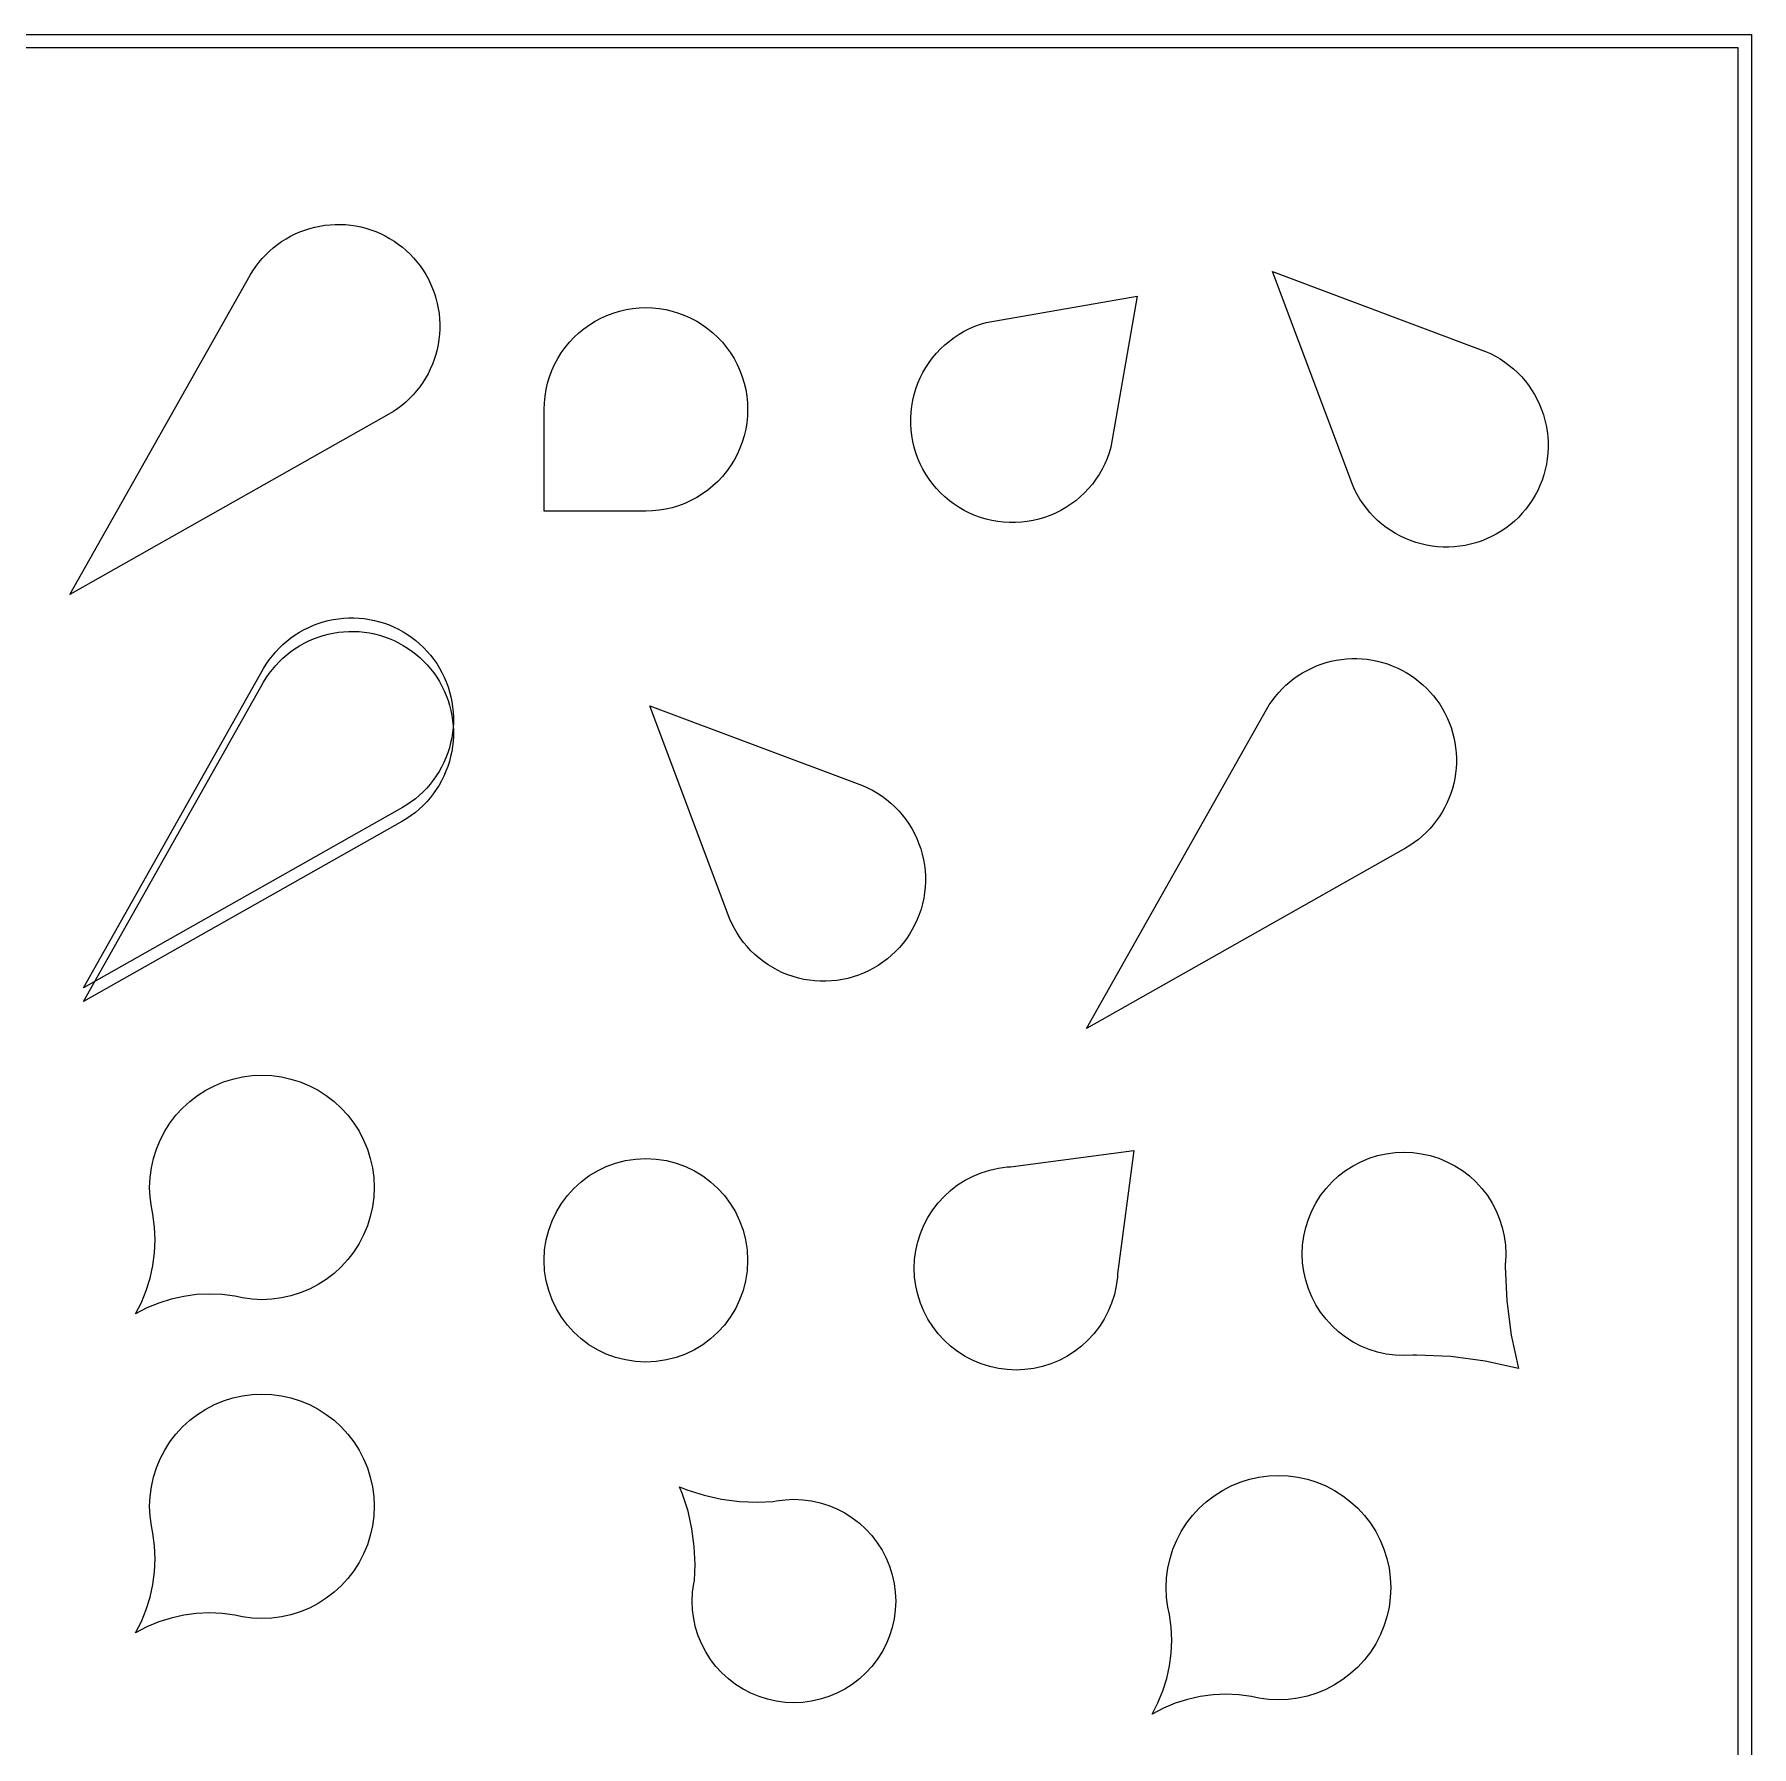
# Model space of a CAD drawing. Extents: x -12 to 12, y -12 to 12.
# Drawn here: x -0.66 to 12, y -0.62 to 12 of the extents above; entities that cross this region are included whole.
import ezdxf

# ---------------------------------------------------------------- set-up
doc = ezdxf.new("R2010")
doc.units = 0
doc.layers.add('mask', color=2, linetype='CONTINUOUS')

msp = doc.modelspace()

# ---------------------------------------------------------------- linework, layer by layer
at = {"layer": 'mask', "linetype": 'CONTINUOUS'}
for points in [[(-11, 11.9), (-11, 12), (12, 12), (12, -12), (-12, -12), (-12, 12), (-11, 12), (-11, 11.9), (-11.9, 11.9), (-11.9, -11.9), (11.9, -11.9), (11.9, 11.9), (-11, 11.9)], [(2.160284, 9.372107), (2.135233, 9.343333), (2.108749, 9.315869), (2.080904, 9.289789), (2.051768, 9.26516), (2.021416, 9.242045), (1.989927, 9.220504), (1.957382, 9.200594), (-0.395162, 7.87194), (0.933492, 10.224485), (0.953401, 10.257029), (0.974942, 10.288518), (0.998057, 10.318871), (1.022686, 10.348007), (1.048767, 10.375852), (1.076231, 10.402335), (1.105005, 10.427386), (1.135017, 10.450941), (1.16619, 10.472937), (1.198441, 10.493319), (1.231687, 10.512033), (1.265844, 10.529031), (1.30082, 10.544271), (1.336527, 10.557709), (1.372871, 10.569314), (1.409757, 10.579054), (1.447092, 10.586906), (1.484778, 10.592846), (1.522719, 10.596862), (1.560813, 10.598942), (1.598964, 10.599081), (1.637075, 10.597278), (1.675042, 10.593539), (1.71277, 10.587872), (1.750161, 10.580294), (1.78712, 10.570821), (1.823546, 10.559482), (1.859349, 10.546302), (1.894437, 10.531319), (1.928715, 10.51457), (1.962097, 10.496098), (1.994494, 10.475951), (2.025826, 10.454182), (2.056009, 10.430847), (2.084967, 10.406005), (2.112621, 10.379724), (2.138902, 10.352069), (2.163744, 10.323112), (2.18708, 10.292929), (2.208849, 10.261597), (2.228996, 10.229199), (2.247467, 10.195817), (2.264217, 10.161539), (2.2792, 10.126452), (2.292379, 10.090649), (2.303718, 10.054222), (2.313192, 10.017264), (2.320769, 9.979873), (2.326437, 9.942145), (2.330176, 9.904177), (2.331978, 9.866067), (2.331839, 9.827916), (2.32976, 9.789821), (2.325744, 9.751881), (2.319804, 9.714195), (2.311952, 9.676859), (2.302212, 9.639973), (2.290606, 9.603629), (2.277169, 9.567922), (2.261929, 9.532946), (2.244931, 9.49879), (2.226216, 9.465543), (2.205834, 9.433292), (2.183839, 9.40212), (2.160284, 9.372107)], [(2.160284, 9.372107), (2.135233, 9.343333), (2.108749, 9.315869), (2.080904, 9.289789), (2.051768, 9.26516), (2.021416, 9.242045), (1.989927, 9.220504), (1.957382, 9.200594), (-0.395162, 7.87194), (0.933492, 10.224485), (0.953401, 10.257029), (0.974942, 10.288518), (0.998057, 10.318871), (1.022686, 10.348007), (1.048767, 10.375852), (1.076231, 10.402335), (1.105005, 10.427386), (1.135017, 10.450941), (1.16619, 10.472937), (1.198441, 10.493319), (1.231687, 10.512033), (1.265844, 10.529031), (1.30082, 10.544271), (1.336527, 10.557709), (1.372871, 10.569314), (1.409757, 10.579054), (1.447092, 10.586906), (1.484778, 10.592846), (1.522719, 10.596862), (1.560813, 10.598942), (1.598964, 10.599081), (1.637075, 10.597278), (1.675042, 10.593539), (1.71277, 10.587872), (1.750161, 10.580294), (1.78712, 10.570821), (1.823546, 10.559482), (1.859349, 10.546302), (1.894437, 10.531319), (1.928715, 10.51457), (1.962097, 10.496098), (1.994494, 10.475951), (2.025826, 10.454182), (2.056009, 10.430847), (2.084967, 10.406005), (2.112621, 10.379724), (2.138902, 10.352069), (2.163744, 10.323112), (2.18708, 10.292929), (2.208849, 10.261597), (2.228996, 10.229199), (2.247467, 10.195817), (2.264217, 10.161539), (2.2792, 10.126452), (2.292379, 10.090649), (2.303718, 10.054222), (2.313192, 10.017264), (2.320769, 9.979873), (2.326437, 9.942145), (2.330176, 9.904177), (2.331978, 9.866067), (2.331839, 9.827916), (2.32976, 9.789821), (2.325744, 9.751881), (2.319804, 9.714195), (2.311952, 9.676859), (2.302212, 9.639973), (2.290606, 9.603629), (2.277169, 9.567922), (2.261929, 9.532946), (2.244931, 9.49879), (2.226216, 9.465543), (2.205834, 9.433292), (2.183839, 9.40212), (2.160284, 9.372107)], [(9.274504, 8.390336), (9.243603, 8.417136), (9.214209, 8.445581), (9.186409, 8.475587), (9.160285, 8.507062), (9.135918, 8.539915), (9.113375, 8.574048), (9.092729, 8.609359), (9.074037, 8.645743), (9.057357, 8.683089), (8.469752, 10.250746), (10.037408, 9.663141), (10.074755, 9.64646), (10.111139, 9.627769), (10.14645, 9.607122), (10.180583, 9.58458), (10.213435, 9.560213), (10.244912, 9.53409), (10.274917, 9.506289), (10.303361, 9.476895), (10.330162, 9.445994), (10.355239, 9.413678), (10.378516, 9.380043), (10.399924, 9.345189), (10.419401, 9.309219), (10.436888, 9.272243), (10.452333, 9.234365), (10.465692, 9.195704), (10.476923, 9.156372), (10.485992, 9.116485), (10.492874, 9.076165), (10.497548, 9.03553), (10.5, 8.994697), (10.500221, 8.953796), (10.498213, 8.91294), (10.493981, 8.872255), (10.487537, 8.831862), (10.478901, 8.79188), (10.468098, 8.752427), (10.455161, 8.713625), (10.440128, 8.675583), (10.423045, 8.638417), (10.403958, 8.602239), (10.38293, 8.567154), (10.360019, 8.533269), (10.335295, 8.500682), (10.308831, 8.469492), (10.280707, 8.439791), (10.251006, 8.411667), (10.219815, 8.385203), (10.187229, 8.36048), (10.153342, 8.337568), (10.118259, 8.316541), (10.08208, 8.297453), (10.044915, 8.28037), (10.006872, 8.265336), (9.96807, 8.252398), (9.928618, 8.241596), (9.888635, 8.232961), (9.848241, 8.226515), (9.807558, 8.222283), (9.766702, 8.220275), (9.725799, 8.220498), (9.684968, 8.22295), (9.644332, 8.227623), (9.604012, 8.234505), (9.564125, 8.243576), (9.524794, 8.254805), (9.486131, 8.268163), (9.448255, 8.28361), (9.411279, 8.301096), (9.375309, 8.320574), (9.340455, 8.341983), (9.30682, 8.365258), (9.274504, 8.390336)], [(5.992242, 9.649686), (6.022185, 9.681439), (6.053923, 9.711398), (6.08735, 9.73946), (6.122351, 9.765531), (6.158809, 9.789525), (6.196601, 9.811357), (6.235597, 9.830956), (6.275668, 9.848254), (6.316675, 9.863195), (6.358483, 9.875727), (7.472176, 10.07018), (7.277722, 8.956487), (7.265191, 8.91468), (7.25025, 8.873672), (7.232952, 8.833602), (7.213353, 8.794605), (7.19152, 8.756813), (7.167527, 8.720356), (7.141456, 8.685356), (7.113393, 8.651927), (7.083435, 8.62019), (7.051681, 8.590246), (7.018241, 8.5622), (6.983227, 8.536145), (6.946758, 8.512168), (6.908955, 8.490353), (6.86995, 8.470774), (6.829872, 8.453494), (6.788856, 8.438574), (6.747044, 8.426063), (6.704573, 8.416006), (6.661591, 8.408433), (6.61824, 8.403372), (6.574669, 8.40084), (6.531025, 8.400844), (6.487454, 8.403387), (6.444106, 8.408459), (6.401124, 8.416042), (6.358657, 8.426111), (6.316847, 8.438631), (6.275835, 8.453561), (6.235761, 8.47085), (6.19676, 8.49044), (6.158963, 8.512263), (6.122499, 8.536248), (6.087492, 8.562311), (6.054058, 8.590367), (6.022312, 8.620316), (5.992362, 8.652062), (5.964307, 8.685496), (5.938243, 8.720503), (5.914259, 8.756968), (5.892435, 8.794764), (5.872845, 8.833766), (5.855557, 8.873841), (5.840626, 8.914851), (5.828106, 8.956661), (5.818037, 8.999128), (5.810454, 9.04211), (5.805383, 9.085458), (5.80284, 9.129029), (5.802835, 9.172674), (5.805368, 9.216245), (5.810428, 9.259595), (5.818001, 9.302578), (5.828059, 9.34505), (5.840569, 9.38686), (5.85549, 9.427877), (5.87277, 9.467954), (5.892349, 9.50696), (5.914164, 9.544762), (5.93814, 9.581231), (5.964195, 9.616245), (5.992242, 9.649686)], [(3.899824, 8.487117), (3.850772, 8.485511), (3.100772, 8.485511), (3.100772, 9.235511), (3.102378, 9.284562), (3.107188, 9.333405), (3.115183, 9.381828), (3.126328, 9.429624), (3.140574, 9.476591), (3.157862, 9.522524), (3.178117, 9.567227), (3.201253, 9.610511), (3.22717, 9.652188), (3.255757, 9.692082), (3.286892, 9.730019), (3.320442, 9.76584), (3.356263, 9.79939), (3.394201, 9.830526), (3.434094, 9.859113), (3.475772, 9.885029), (3.519055, 9.908166), (3.563759, 9.92842), (3.609692, 9.945709), (3.656658, 9.959955), (3.704454, 9.971099), (3.752877, 9.979095), (3.80172, 9.983904), (3.850772, 9.985511), (3.899824, 9.983904), (3.948667, 9.979095), (3.99709, 9.971099), (4.044886, 9.959955), (4.091852, 9.945709), (4.137785, 9.92842), (4.182489, 9.908166), (4.225772, 9.885029), (4.26745, 9.859113), (4.307343, 9.830526), (4.345281, 9.79939), (4.381102, 9.76584), (4.414652, 9.730019), (4.445787, 9.692082), (4.474374, 9.652188), (4.500291, 9.610511), (4.523427, 9.567227), (4.543682, 9.522524), (4.56097, 9.476591), (4.575216, 9.429624), (4.586361, 9.381828), (4.594356, 9.333405), (4.599166, 9.284562), (4.600772, 9.235511), (4.599166, 9.186459), (4.594356, 9.137616), (4.586361, 9.089192), (4.575216, 9.041396), (4.56097, 8.99443), (4.543682, 8.948498), (4.523427, 8.903794), (4.500291, 8.860511), (4.474374, 8.818832), (4.445787, 8.778939), (4.414652, 8.741001), (4.381102, 8.705181), (4.345281, 8.67163), (4.307343, 8.640496), (4.26745, 8.611909), (4.225772, 8.585992), (4.182489, 8.562855), (4.137785, 8.542601), (4.091852, 8.525313), (4.044886, 8.511067), (3.99709, 8.499921), (3.948667, 8.491926), (3.899824, 8.487117)], [(2.260284, 6.472107), (2.235233, 6.443333), (2.208749, 6.415869), (2.180904, 6.389789), (2.151768, 6.36516), (2.121416, 6.342045), (2.089927, 6.320504), (2.057382, 6.300594), (-0.295162, 4.97194), (1.033492, 7.324485), (1.053401, 7.357029), (1.074942, 7.388518), (1.098057, 7.418871), (1.122686, 7.448007), (1.148767, 7.475852), (1.176231, 7.502335), (1.205005, 7.527386), (1.235017, 7.550941), (1.26619, 7.572937), (1.298441, 7.593319), (1.331687, 7.612033), (1.365844, 7.629031), (1.40082, 7.644271), (1.436527, 7.657709), (1.472871, 7.669314), (1.509757, 7.679054), (1.547092, 7.686906), (1.584778, 7.692846), (1.622719, 7.696862), (1.660813, 7.698942), (1.698964, 7.699081), (1.737075, 7.697278), (1.775042, 7.693539), (1.81277, 7.687872), (1.850161, 7.680294), (1.88712, 7.670821), (1.923546, 7.659482), (1.959349, 7.646302), (1.994437, 7.631319), (2.028715, 7.61457), (2.062097, 7.596098), (2.094494, 7.575951), (2.125826, 7.554182), (2.156009, 7.530847), (2.184967, 7.506005), (2.212621, 7.479724), (2.238902, 7.452069), (2.263744, 7.423112), (2.28708, 7.392929), (2.308849, 7.361597), (2.328996, 7.329199), (2.347467, 7.295817), (2.364217, 7.261539), (2.3792, 7.226452), (2.392379, 7.190649), (2.403718, 7.154222), (2.413192, 7.117264), (2.420769, 7.079873), (2.426437, 7.042145), (2.430176, 7.004177), (2.431978, 6.966067), (2.431839, 6.927916), (2.42976, 6.889821), (2.425744, 6.851881), (2.419804, 6.814195), (2.411952, 6.776859), (2.402212, 6.739973), (2.390606, 6.703629), (2.377169, 6.667922), (2.361929, 6.632946), (2.344931, 6.59879), (2.326216, 6.565543), (2.305834, 6.533292), (2.283839, 6.50212), (2.260284, 6.472107)], [(2.260284, 6.372107), (2.235233, 6.343333), (2.208749, 6.315869), (2.180904, 6.289789), (2.151768, 6.26516), (2.121416, 6.242045), (2.089927, 6.220504), (2.057382, 6.200594), (-0.295162, 4.87194), (1.033492, 7.224485), (1.053401, 7.257029), (1.074942, 7.288518), (1.098057, 7.318871), (1.122686, 7.348007), (1.148767, 7.375852), (1.176231, 7.402335), (1.205005, 7.427386), (1.235017, 7.450941), (1.26619, 7.472937), (1.298441, 7.493319), (1.331687, 7.512033), (1.365844, 7.529031), (1.40082, 7.544271), (1.436527, 7.557709), (1.472871, 7.569314), (1.509757, 7.579054), (1.547092, 7.586906), (1.584778, 7.592846), (1.622719, 7.596862), (1.660813, 7.598942), (1.698964, 7.599081), (1.737075, 7.597278), (1.775042, 7.593539), (1.81277, 7.587872), (1.850161, 7.580294), (1.88712, 7.570821), (1.923546, 7.559482), (1.959349, 7.546302), (1.994437, 7.531319), (2.028715, 7.51457), (2.062097, 7.496098), (2.094494, 7.475951), (2.125826, 7.454182), (2.156009, 7.430847), (2.184967, 7.406005), (2.212621, 7.379724), (2.238902, 7.352069), (2.263744, 7.323112), (2.28708, 7.292929), (2.308849, 7.261597), (2.328996, 7.229199), (2.347467, 7.195817), (2.364217, 7.161539), (2.3792, 7.126452), (2.392379, 7.090649), (2.403718, 7.054222), (2.413192, 7.017264), (2.420769, 6.979873), (2.426437, 6.942145), (2.430176, 6.904177), (2.431978, 6.866067), (2.431839, 6.827916), (2.42976, 6.789821), (2.425744, 6.751881), (2.419804, 6.714195), (2.411952, 6.676859), (2.402212, 6.639973), (2.390606, 6.603629), (2.377169, 6.567922), (2.361929, 6.532946), (2.344931, 6.49879), (2.326216, 6.465543), (2.305834, 6.433292), (2.283839, 6.40212), (2.260284, 6.372107)], [(9.652247, 6.172107), (9.627195, 6.143333), (9.600711, 6.115869), (9.572866, 6.089789), (9.543731, 6.06516), (9.513378, 6.042045), (9.481889, 6.020504), (9.449345, 6.000594), (7.0968, 4.67194), (8.425455, 7.024485), (8.445363, 7.057029), (8.466905, 7.088518), (8.49002, 7.118871), (8.514648, 7.148007), (8.540729, 7.175852), (8.568193, 7.202335), (8.596967, 7.227386), (8.626979, 7.250941), (8.658152, 7.272937), (8.690404, 7.293319), (8.72365, 7.312033), (8.757806, 7.329031), (8.792782, 7.344271), (8.828489, 7.357709), (8.864833, 7.369314), (8.90172, 7.379054), (8.939054, 7.386906), (8.976741, 7.392846), (9.014682, 7.396862), (9.052775, 7.398942), (9.090927, 7.399081), (9.129038, 7.397278), (9.167005, 7.393539), (9.204733, 7.387872), (9.242123, 7.380294), (9.279082, 7.370821), (9.315508, 7.359482), (9.351311, 7.346302), (9.386399, 7.331319), (9.420678, 7.31457), (9.454059, 7.296098), (9.486456, 7.275951), (9.517788, 7.254182), (9.547971, 7.230847), (9.57693, 7.206005), (9.604584, 7.179724), (9.630864, 7.152069), (9.655707, 7.123112), (9.679042, 7.092929), (9.700812, 7.061597), (9.720959, 7.029199), (9.739429, 6.995817), (9.75618, 6.961539), (9.771163, 6.926452), (9.784342, 6.890649), (9.79568, 6.854222), (9.805155, 6.817264), (9.812731, 6.779873), (9.818399, 6.742145), (9.822138, 6.704177), (9.823941, 6.666067), (9.823802, 6.627916), (9.821722, 6.589821), (9.817706, 6.551881), (9.811766, 6.514195), (9.803914, 6.476859), (9.794175, 6.439973), (9.782568, 6.403629), (9.769132, 6.367922), (9.753891, 6.332946), (9.736894, 6.29879), (9.718179, 6.265543), (9.697797, 6.233292), (9.675802, 6.20212), (9.652247, 6.172107)], [(4.684887, 5.190335), (4.653986, 5.217136), (4.624592, 5.245582), (4.596792, 5.275587), (4.570668, 5.307062), (4.546301, 5.339914), (4.523758, 5.374047), (4.503112, 5.409358), (4.48442, 5.445742), (4.46774, 5.48309), (3.880135, 7.050745), (5.447791, 6.46314), (5.485138, 6.44646), (5.521522, 6.42777), (5.556833, 6.407122), (5.590966, 6.384581), (5.623818, 6.360213), (5.655295, 6.33409), (5.6853, 6.30629), (5.713744, 6.276896), (5.740545, 6.245995), (5.765622, 6.213678), (5.788899, 6.180042), (5.810307, 6.145188), (5.829784, 6.109218), (5.847271, 6.072242), (5.862716, 6.034365), (5.876075, 5.995704), (5.887306, 5.956372), (5.896375, 5.916486), (5.903257, 5.876164), (5.907931, 5.835529), (5.910383, 5.794697), (5.910604, 5.753795), (5.908596, 5.712941), (5.904364, 5.672256), (5.89792, 5.631862), (5.889284, 5.591881), (5.878481, 5.552428), (5.865544, 5.513625), (5.850511, 5.475582), (5.833428, 5.438417), (5.814341, 5.40224), (5.793313, 5.367154), (5.770402, 5.33327), (5.745678, 5.300682), (5.719214, 5.269493), (5.69109, 5.23979), (5.661389, 5.211666), (5.630198, 5.185202), (5.597612, 5.16048), (5.563725, 5.137568), (5.528642, 5.116541), (5.492463, 5.097454), (5.455298, 5.080369), (5.417255, 5.065335), (5.378453, 5.052398), (5.339001, 5.041596), (5.299018, 5.03296), (5.258624, 5.026516), (5.217941, 5.022284), (5.177085, 5.020276), (5.136182, 5.020498), (5.095351, 5.02295), (5.054715, 5.027623), (5.014395, 5.034505), (4.974508, 5.043576), (4.935177, 5.054805), (4.896514, 5.068163), (4.858638, 5.083609), (4.821662, 5.101096), (4.785692, 5.120573), (4.750838, 5.141983), (4.717203, 5.165259), (4.684887, 5.190335)], [(0.260412, 2.6486), (0.172397, 2.612144), (0.088763, 2.568606), (0.132301, 2.65224), (0.168757, 2.740255), (0.197404, 2.831112), (0.218024, 2.92412), (0.230458, 3.018571), (0.234614, 3.113746), (0.230458, 3.208921), (0.218159, 3.302349), (0.206053, 3.356955), (0.196633, 3.42851), (0.193485, 3.500612), (0.196633, 3.572714), (0.206053, 3.644269), (0.221674, 3.714729), (0.243375, 3.78356), (0.270995, 3.850237), (0.30432, 3.914254), (0.343097, 3.975123), (0.387032, 4.03238), (0.43579, 4.08559), (0.489001, 4.134349), (0.546258, 4.178284), (0.607127, 4.217061), (0.671144, 4.250386), (0.737821, 4.278005), (0.806652, 4.299707), (0.877112, 4.315328), (0.948667, 4.324748), (1.020769, 4.327896), (1.092871, 4.324748), (1.164426, 4.315328), (1.234886, 4.299707), (1.303717, 4.278005), (1.370394, 4.250386), (1.434411, 4.217061), (1.49528, 4.178284), (1.552537, 4.134349), (1.605747, 4.08559), (1.654506, 4.03238), (1.698441, 3.975123), (1.737218, 3.914254), (1.770543, 3.850237), (1.798162, 3.78356), (1.819864, 3.714729), (1.835485, 3.644269), (1.844905, 3.572714), (1.848053, 3.500612), (1.844905, 3.42851), (1.835485, 3.356955), (1.819864, 3.286495), (1.798162, 3.217664), (1.770544, 3.150986), (1.737218, 3.08697), (1.698441, 3.026101), (1.654506, 2.968844), (1.605747, 2.915633), (1.552537, 2.866875), (1.49528, 2.82294), (1.434411, 2.784163), (1.370395, 2.750837), (1.303717, 2.723218), (1.234886, 2.701517), (1.164426, 2.685896), (1.092871, 2.676476), (1.020769, 2.673328), (0.948667, 2.676476), (0.877112, 2.685896), (0.822506, 2.698002), (0.729078, 2.710301), (0.633903, 2.714457), (0.538728, 2.710301), (0.444277, 2.697866), (0.351269, 2.677247), (0.260412, 2.6486)], [(0.260412, 2.6486), (0.172397, 2.612144), (0.088763, 2.568606), (0.132301, 2.65224), (0.168757, 2.740255), (0.197404, 2.831112), (0.218024, 2.92412), (0.230458, 3.018571), (0.234614, 3.113746), (0.230458, 3.208921), (0.218159, 3.302349), (0.206053, 3.356955), (0.196633, 3.42851), (0.193485, 3.500612), (0.196633, 3.572714), (0.206053, 3.644269), (0.221674, 3.714729), (0.243375, 3.78356), (0.270995, 3.850237), (0.30432, 3.914254), (0.343097, 3.975123), (0.387032, 4.03238), (0.43579, 4.08559), (0.489001, 4.134349), (0.546258, 4.178284), (0.607127, 4.217061), (0.671144, 4.250386), (0.737821, 4.278005), (0.806652, 4.299707), (0.877112, 4.315328), (0.948667, 4.324748), (1.020769, 4.327896), (1.092871, 4.324748), (1.164426, 4.315328), (1.234886, 4.299707), (1.303717, 4.278005), (1.370394, 4.250386), (1.434411, 4.217061), (1.49528, 4.178284), (1.552537, 4.134349), (1.605747, 4.08559), (1.654506, 4.03238), (1.698441, 3.975123), (1.737218, 3.914254), (1.770543, 3.850237), (1.798162, 3.78356), (1.819864, 3.714729), (1.835485, 3.644269), (1.844905, 3.572714), (1.848053, 3.500612), (1.844905, 3.42851), (1.835485, 3.356955), (1.819864, 3.286495), (1.798162, 3.217664), (1.770544, 3.150986), (1.737218, 3.08697), (1.698441, 3.026101), (1.654506, 2.968844), (1.605747, 2.915633), (1.552537, 2.866875), (1.49528, 2.82294), (1.434411, 2.784163), (1.370395, 2.750837), (1.303717, 2.723218), (1.234886, 2.701517), (1.164426, 2.685896), (1.092871, 2.676476), (1.020769, 2.673328), (0.948667, 2.676476), (0.877112, 2.685896), (0.822506, 2.698002), (0.729078, 2.710301), (0.633903, 2.714457), (0.538728, 2.710301), (0.444277, 2.697866), (0.351269, 2.677247), (0.260412, 2.6486)], [(6.538891, 3.65284), (6.538888, 3.652843), (7.446375, 3.772315), (7.326903, 2.864828), (7.3269, 2.864831), (7.325781, 2.839209), (7.31724, 2.774339), (7.303079, 2.710461), (7.283405, 2.64806), (7.258365, 2.587611), (7.228154, 2.529575), (7.192999, 2.474392), (7.153168, 2.422484), (7.108965, 2.374245), (7.060725, 2.330041), (7.008817, 2.290211), (6.953635, 2.255056), (6.895598, 2.224844), (6.83515, 2.199805), (6.772749, 2.180131), (6.708871, 2.165969), (6.644001, 2.157429), (6.578635, 2.154575), (6.513269, 2.157429), (6.448399, 2.165969), (6.384521, 2.180131), (6.32212, 2.199805), (6.261671, 2.224844), (6.203635, 2.255056), (6.148452, 2.290211), (6.096544, 2.330041), (6.048305, 2.374245), (6.004101, 2.422484), (5.964271, 2.474392), (5.929116, 2.529575), (5.898904, 2.587611), (5.873865, 2.64806), (5.854191, 2.710461), (5.840029, 2.774339), (5.831489, 2.839209), (5.828635, 2.904575), (5.831489, 2.969941), (5.840029, 3.034811), (5.854191, 3.098689), (5.873865, 3.16109), (5.898904, 3.221538), (5.929116, 3.279575), (5.964271, 3.334757), (6.004101, 3.386665), (6.048305, 3.434905), (6.096544, 3.479108), (6.148452, 3.518939), (6.203635, 3.554094), (6.261671, 3.584305), (6.32212, 3.609345), (6.384521, 3.629019), (6.448399, 3.64318), (6.513269, 3.651721), (6.538891, 3.65284)], [(10.194531, 2.664234), (10.227781, 2.411676), (10.282194, 2.166237), (10.036755, 2.22065), (9.784197, 2.2539), (9.529702, 2.265011), (9.50707, 2.264024), (9.503145, 2.263507), (9.437778, 2.260653), (9.372412, 2.263507), (9.307542, 2.272047), (9.243664, 2.286208), (9.181263, 2.305883), (9.120815, 2.330922), (9.062778, 2.361134), (9.007596, 2.396289), (8.955688, 2.436119), (8.907448, 2.480323), (8.863245, 2.528562), (8.823414, 2.58047), (8.78826, 2.635653), (8.758048, 2.693689), (8.733008, 2.754138), (8.713334, 2.816539), (8.699173, 2.880416), (8.690632, 2.945286), (8.687778, 3.010653), (8.690632, 3.076019), (8.699173, 3.140889), (8.713334, 3.204767), (8.733008, 3.267168), (8.758048, 3.327616), (8.78826, 3.385653), (8.823414, 3.440835), (8.863245, 3.492743), (8.907448, 3.540983), (8.955688, 3.585186), (9.007596, 3.625017), (9.062778, 3.660171), (9.120815, 3.690383), (9.181263, 3.715423), (9.243664, 3.735097), (9.307542, 3.749258), (9.372412, 3.757799), (9.437778, 3.760653), (9.503145, 3.757799), (9.568015, 3.749258), (9.631892, 3.735097), (9.694293, 3.715423), (9.754742, 3.690383), (9.812778, 3.660171), (9.867961, 3.625017), (9.919869, 3.585186), (9.968108, 3.540983), (10.012312, 3.492743), (10.052142, 3.440835), (10.087297, 3.385653), (10.117509, 3.327616), (10.142548, 3.267168), (10.162223, 3.204767), (10.176384, 3.140889), (10.184924, 3.076019), (10.187778, 3.010653), (10.184924, 2.945286), (10.184408, 2.941365), (10.18342, 2.918729), (10.194531, 2.664234)], [(0.260412, 0.298229), (0.172397, 0.261773), (0.088763, 0.218235), (0.132301, 0.301869), (0.168757, 0.389884), (0.197404, 0.480741), (0.218024, 0.573749), (0.230458, 0.6682), (0.234614, 0.763375), (0.230458, 0.85855), (0.218159, 0.951978), (0.206053, 1.006584), (0.196633, 1.078139), (0.193485, 1.150241), (0.196633, 1.222343), (0.206053, 1.293898), (0.221674, 1.364358), (0.243375, 1.433189), (0.270995, 1.499866), (0.30432, 1.563883), (0.343097, 1.624752), (0.387032, 1.682009), (0.43579, 1.735219), (0.489001, 1.783978), (0.546258, 1.827913), (0.607127, 1.86669), (0.671144, 1.900015), (0.737821, 1.927634), (0.806652, 1.949336), (0.877112, 1.964957), (0.948667, 1.974377), (1.020769, 1.977525), (1.092871, 1.974377), (1.164426, 1.964957), (1.234886, 1.949336), (1.303717, 1.927634), (1.370394, 1.900015), (1.434411, 1.86669), (1.49528, 1.827913), (1.552537, 1.783978), (1.605747, 1.735219), (1.654506, 1.682009), (1.698441, 1.624752), (1.737218, 1.563883), (1.770543, 1.499866), (1.798162, 1.433189), (1.819864, 1.364358), (1.835485, 1.293898), (1.844905, 1.222343), (1.848053, 1.150241), (1.844905, 1.078139), (1.835485, 1.006584), (1.819864, 0.936124), (1.798162, 0.867293), (1.770544, 0.800615), (1.737218, 0.736599), (1.698441, 0.67573), (1.654506, 0.618473), (1.605747, 0.565262), (1.552537, 0.516504), (1.49528, 0.472569), (1.434411, 0.433792), (1.370395, 0.400466), (1.303717, 0.372847), (1.234886, 0.351146), (1.164426, 0.335525), (1.092871, 0.326105), (1.020769, 0.322957), (0.948667, 0.326105), (0.877112, 0.335525), (0.822506, 0.347631), (0.729078, 0.35993), (0.633903, 0.364086), (0.538728, 0.35993), (0.444277, 0.347495), (0.351269, 0.326876), (0.260412, 0.298229)], [(0.260412, 0.298229), (0.172397, 0.261773), (0.088763, 0.218235), (0.132301, 0.301869), (0.168757, 0.389884), (0.197404, 0.480741), (0.218024, 0.573749), (0.230458, 0.6682), (0.234614, 0.763375), (0.230458, 0.85855), (0.218159, 0.951978), (0.206053, 1.006584), (0.196633, 1.078139), (0.193485, 1.150241), (0.196633, 1.222343), (0.206053, 1.293898), (0.221674, 1.364358), (0.243375, 1.433189), (0.270995, 1.499866), (0.30432, 1.563883), (0.343097, 1.624752), (0.387032, 1.682009), (0.43579, 1.735219), (0.489001, 1.783978), (0.546258, 1.827913), (0.607127, 1.86669), (0.671144, 1.900015), (0.737821, 1.927634), (0.806652, 1.949336), (0.877112, 1.964957), (0.948667, 1.974377), (1.020769, 1.977525), (1.092871, 1.974377), (1.164426, 1.964957), (1.234886, 1.949336), (1.303717, 1.927634), (1.370394, 1.900015), (1.434411, 1.86669), (1.49528, 1.827913), (1.552537, 1.783978), (1.605747, 1.735219), (1.654506, 1.682009), (1.698441, 1.624752), (1.737218, 1.563883), (1.770543, 1.499866), (1.798162, 1.433189), (1.819864, 1.364358), (1.835485, 1.293898), (1.844905, 1.222343), (1.848053, 1.150241), (1.844905, 1.078139), (1.835485, 1.006584), (1.819864, 0.936124), (1.798162, 0.867293), (1.770544, 0.800615), (1.737218, 0.736599), (1.698441, 0.67573), (1.654506, 0.618473), (1.605747, 0.565262), (1.552537, 0.516504), (1.49528, 0.472569), (1.434411, 0.433792), (1.370395, 0.400466), (1.303717, 0.372847), (1.234886, 0.351146), (1.164426, 0.335525), (1.092871, 0.326105), (1.020769, 0.322957), (0.948667, 0.326105), (0.877112, 0.335525), (0.822506, 0.347631), (0.729078, 0.35993), (0.633903, 0.364086), (0.538728, 0.35993), (0.444277, 0.347495), (0.351269, 0.326876), (0.260412, 0.298229)], [(4.161316, 1.114017), (4.121443, 1.240483), (4.099031, 1.29459), (4.153138, 1.272178), (4.279603, 1.232304), (4.409063, 1.203604), (4.540531, 1.186295), (4.673009, 1.180512), (4.789226, 1.185586), (4.811473, 1.190517), (4.876343, 1.199058), (4.941709, 1.201912), (5.007075, 1.199058), (5.071945, 1.190517), (5.135823, 1.176356), (5.198224, 1.156682), (5.258673, 1.131642), (5.316709, 1.101431), (5.371892, 1.066276), (5.4238, 1.026445), (5.472039, 0.982242), (5.516243, 0.934002), (5.556073, 0.882094), (5.591228, 0.826912), (5.62144, 0.768875), (5.646479, 0.708427), (5.666153, 0.646026), (5.680315, 0.582148), (5.688855, 0.517278), (5.691709, 0.451912), (5.688855, 0.386546), (5.680315, 0.321676), (5.666153, 0.257798), (5.646479, 0.195397), (5.62144, 0.134948), (5.591228, 0.076911), (5.556073, 0.021729), (5.516243, -0.030179), (5.472039, -0.078418), (5.4238, -0.122622), (5.371892, -0.162452), (5.31671, -0.197607), (5.258673, -0.227819), (5.198224, -0.252858), (5.135823, -0.272532), (5.071945, -0.286694), (5.007075, -0.295234), (4.941709, -0.298088), (4.876343, -0.295234), (4.811473, -0.286694), (4.747595, -0.272532), (4.685194, -0.252858), (4.624745, -0.227819), (4.566708, -0.197607), (4.511527, -0.162452), (4.459619, -0.122622), (4.411379, -0.078418), (4.367176, -0.030179), (4.327345, 0.021729), (4.29219, 0.076911), (4.261978, 0.134948), (4.236939, 0.195397), (4.217265, 0.257798), (4.203104, 0.321676), (4.194563, 0.386546), (4.191709, 0.451912), (4.194563, 0.517278), (4.203104, 0.582148), (4.208035, 0.604395), (4.213109, 0.720612), (4.207325, 0.853089), (4.190017, 0.984558), (4.161316, 1.114017)], [(7.752375, -0.3014), (7.664359, -0.337856), (7.580725, -0.381394), (7.624263, -0.29776), (7.660719, -0.209745), (7.689367, -0.118888), (7.709987, -0.02588), (7.722421, 0.068571), (7.726577, 0.163746), (7.722421, 0.258921), (7.710121, 0.352349), (7.698016, 0.406955), (7.688595, 0.47851), (7.685448, 0.550612), (7.688595, 0.622714), (7.698016, 0.694269), (7.713636, 0.764729), (7.735337, 0.83356), (7.762957, 0.900237), (7.796283, 0.964254), (7.835059, 1.025123), (7.878995, 1.08238), (7.927753, 1.13559), (7.980963, 1.184349), (8.03822, 1.228284), (8.099089, 1.267061), (8.163106, 1.300386), (8.229783, 1.328005), (8.298614, 1.349707), (8.369074, 1.365328), (8.44063, 1.374748), (8.512731, 1.377896), (8.584834, 1.374748), (8.656389, 1.365328), (8.726848, 1.349707), (8.79568, 1.328005), (8.862357, 1.300386), (8.926374, 1.267061), (8.987243, 1.228284), (9.0445, 1.184349), (9.09771, 1.13559), (9.146468, 1.08238), (9.190404, 1.025123), (9.229181, 0.964254), (9.262505, 0.900237), (9.290124, 0.83356), (9.311827, 0.764729), (9.327447, 0.694269), (9.336868, 0.622714), (9.340015, 0.550612), (9.336868, 0.47851), (9.327447, 0.406955), (9.311827, 0.336495), (9.290124, 0.267664), (9.262507, 0.200986), (9.229181, 0.13697), (9.190404, 0.076101), (9.146468, 0.018844), (9.09771, -0.034367), (9.0445, -0.083125), (8.987243, -0.12706), (8.926374, -0.165837), (8.862357, -0.199163), (8.79568, -0.226782), (8.726848, -0.248483), (8.656389, -0.264104), (8.584834, -0.273524), (8.512731, -0.276672), (8.44063, -0.273524), (8.369074, -0.264104), (8.314469, -0.251998), (8.221041, -0.239699), (8.125865, -0.235543), (8.030691, -0.239699), (7.93624, -0.252134), (7.843231, -0.272753), (7.752375, -0.3014)]]:
    msp.add_lwpolyline(points, close=True, dxfattribs=at)
msp.add_circle((3.850772, 2.963445), 0.75, dxfattribs=at)

doc.saveas('drawing.dxf')
